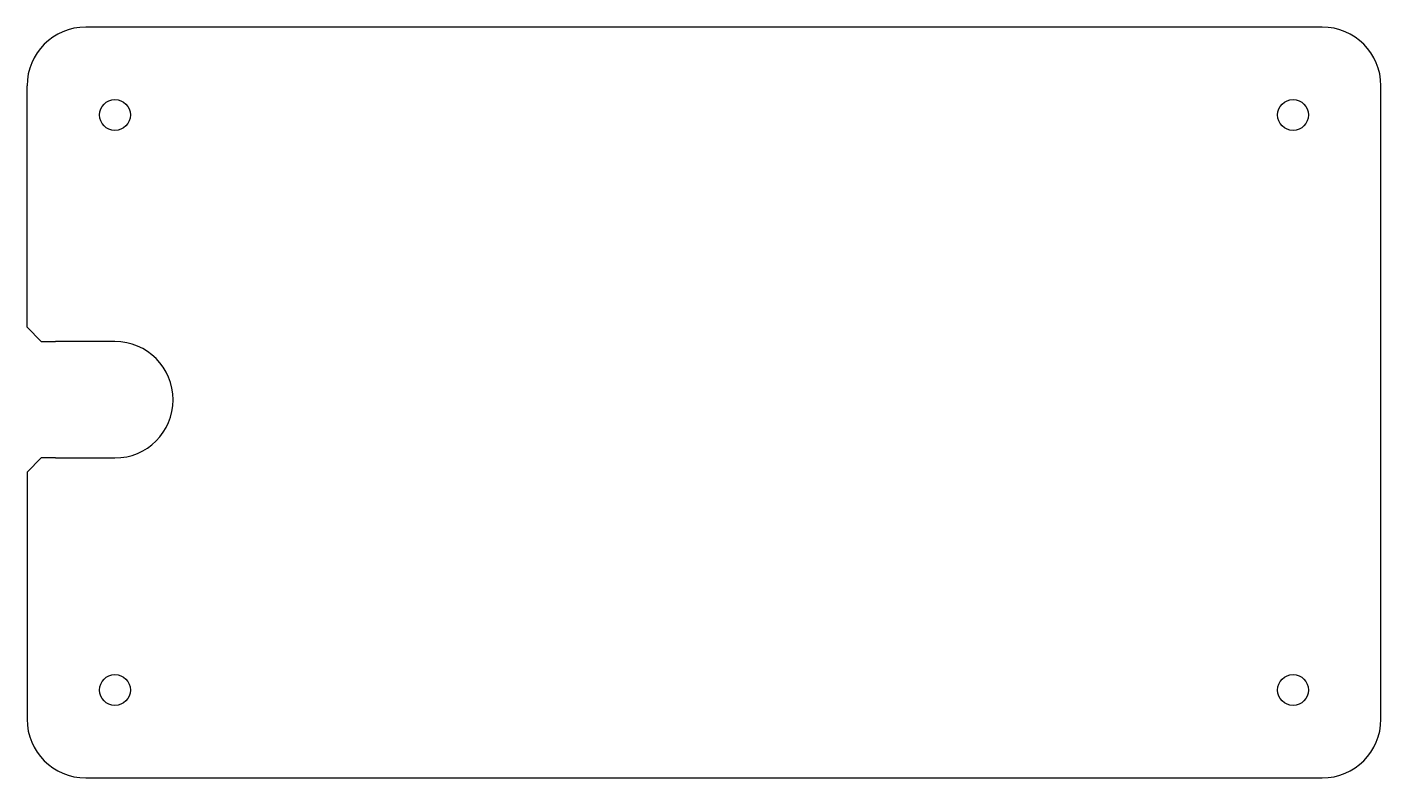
# Model space of a CAD drawing. Header units: millimetres. Extents: x 8 to 122, y -107 to -43.
import ezdxf

# ---------------------------------------------------------------- set-up
doc = ezdxf.new("R2010")
doc.units = ezdxf.units.MM
doc.layers.get('0').update_dxf_attribs({"linetype": 'CONTINUOUS'})

msp = doc.modelspace()

# ---------------------------------------------------------------- linework, layer by layer
for p, q in [((116.84, -43.32), (12.7, -43.32)), ((7.76, -68.6), (7.76, -48.26)), ((121.78, -101.6), (121.78, -48.26)), ((8.96, -69.8), (7.76, -68.6)), ((8.96, -69.8), (10.16, -69.8)), ((15.16, -69.8), (10.16, -69.8)), ((7.76, -80.8), (8.96, -79.6)), ((10.16, -79.6), (8.96, -79.6)), ((10.16, -79.6), (15.16, -79.6)), ((7.76, -80.8), (7.76, -101.6)), ((12.7, -106.54), (116.84, -106.54))]:
    msp.add_line(p, q)
for centre in [(15.16, -50.72), (15.16, -50.72), (114.38, -50.72), (114.38, -50.72), (15.16, -99.14), (15.16, -99.14), (114.38, -99.14), (114.38, -99.14)]:
    msp.add_circle(centre, 1.3)
for centre, radius, start, end in [((12.7, -48.26), 4.94, 90, 180), ((116.84, -48.26), 4.94, 0, 90), ((15.16, -74.7), 4.9, -90, 90), ((12.7, -101.6), 4.94, 180, 270), ((116.84, -101.6), 4.94, -90, 0)]:
    msp.add_arc(centre, radius, start, end)

doc.saveas('drawing.dxf')
